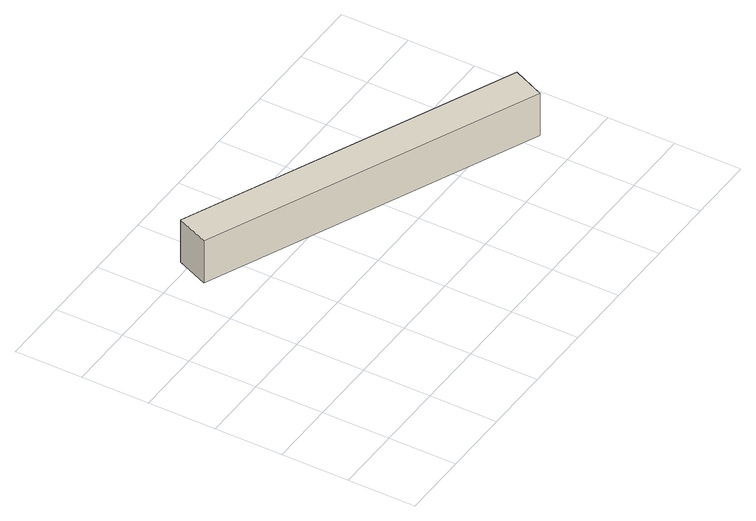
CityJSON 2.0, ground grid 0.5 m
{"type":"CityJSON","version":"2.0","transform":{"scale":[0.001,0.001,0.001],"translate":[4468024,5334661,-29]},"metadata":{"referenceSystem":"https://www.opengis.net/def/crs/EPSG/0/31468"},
"CityObjects":{
"building1":{"type":"Building","attributes":{"storeysAboveGround":6,"EnergyPerformanceCertification.certificationName":"test name","EnergyPerformanceCertification.certificationid":"test id","floorArea":1234.33,"ownerName":"TUM","remark":"Test Remark"},"geometry":[{"type":"MultiSurface","lod":"3","boundaries":[[[0,1,2,3]],[[3,4,5,0]],[[0,5,6,1]],[[1,6,7,2]],[[2,7,4,3]],[[7,6,5,4]]]}]}
},
"vertices":[
[828,2072,980],[723,1834,980],[723,1834,1330],[828,2072,1330],[3226,1016,1330],[3226,1016,980],[3121,778,980],[3121,778,1330]
]}
